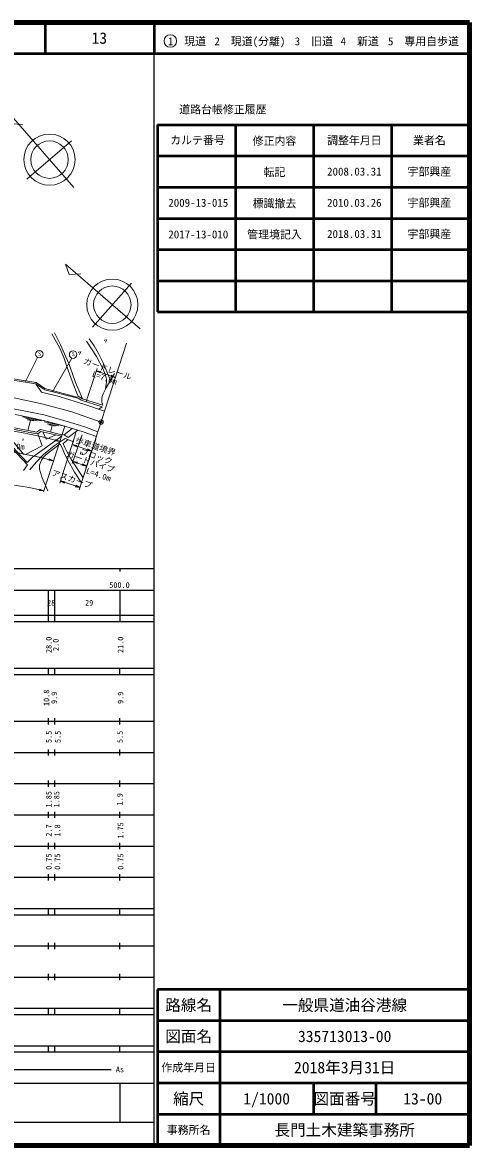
# Model space of a CAD drawing. Units: millimetres, scale not verified. Extents: x 40000 to 680000, y 20000 to 380000.
# Drawn here: x 536756 to 680000, y 20000 to 380000 of the extents above; entities that cross this region are included whole.
import ezdxf
from ezdxf.enums import TextEntityAlignment as Align

# ---------------------------------------------------------------- set-up
doc = ezdxf.new("R2010")
doc.units = ezdxf.units.MM
doc.header["$LTSCALE"] = 1000
doc.header["$PDMODE"] = 32
doc.header["$PDSIZE"] = 500
doc.linetypes.add('CHAIN', pattern=[18.5, 12, -1.5, 3.5, -1.5])
for name, color, linetype, lineweight in [('M-BGD', 7, 'Continuous', 13), ('M-BMK', 2, 'CHAIN', 13), ('M-STR-HTXT', 7, 'Continuous', 13), ('M-TTL', 2, 'Continuous', 140), ('M-TTL-BAND', 7, 'Continuous', 25), ('M-TTL-FRAM', 2, 'Continuous', 50), ('M-TTL-LINE', 7, 'Continuous', 50), ('M-TTL-TXT', 7, 'Continuous', 13), ('M-WORK', 1, 'Continuous', 13)]:
    doc.layers.add(name, color=color, linetype=linetype, lineweight=lineweight)
doc.layers.add('M-OTRS', color=6, linetype='Continuous')
doc.styles.add('ＭＳ ゴシック', font='')
doc.styles.get('ＭＳ ゴシック').set_extended_font_data('MS Gothic')

# ---------------------------------------------------------------- blocks, each defined once
blk = doc.blocks.new('open_arrow')
at = {"color": 0, "linetype": 'Continuous', "lineweight": -2}
blk.add_lwpolyline([(7.5, 1.25), (0, 0), (7.5, -1.25)], dxfattribs=at)

msp = doc.modelspace()

# ---------------------------------------------------------------- linework, layer by layer
at = {"layer": 'M-BGD'}
msp.add_circle((561948, 251923), 700, dxfattribs=at)
at = {"layer": 'M-BMK'}
for p, q in [((533551, 259739), (542957, 257763)), ((542957, 257763), (552223, 255247)), ((552223, 255247), (561948, 251923))]:
    msp.add_line(p, q, dxfattribs=at)
at = {"layer": 'M-OTRS'}
msp.add_point((561948, 251923), dxfattribs=at)
at = {"layer": 'M-STR-HTXT'}
for p, q in [((557212, 258473), (560637, 269085)), ((560407, 268371), (566558, 266208)), ((550318, 250600), (543500, 229577)), ((553892, 248441), (548691, 232326)), ((553892, 248441), (552448, 243967)), ((555899, 247815), (552697, 238606)), ((560145, 246338), (554944, 230223)), ((560230, 246308), (557028, 237099)), ((560145, 246338), (558701, 241864)), ((552678, 244681), (558931, 242578)), ((552943, 239314), (557274, 237808)), ((548921, 233040), (555175, 230936))]:
    msp.add_line(p, q, dxfattribs=at)
for points in [[(547224, 245873), (548738, 245730), (547352, 246356)], [(545214, 239664), (546729, 239533), (545338, 240149)], [(542078, 229962), (543596, 229874), (542188, 230449)]]:
    msp.add_lwpolyline(points, dxfattribs=at)
for centre, radius, start, end in [((500960, 65410), 186543, 75.15965, 90.65656), ((505990, 81045), 163640, 75.58439, 91.65833), ((507438, 70303), 163616, 77.23269, 92.58693)]:
    msp.add_arc(centre, radius, start, end, dxfattribs=at)
at = {"layer": 'M-TTL'}
for p, q in [((680000, 380000), (40000, 380000)), ((680000, 20000), (680000, 380000)), ((40000, 20000), (680000, 20000))]:
    msp.add_line(p, q, dxfattribs=at)
at = {"layer": 'M-TTL-BAND'}
for p, q in [((579000, 20000), (579000, 370000)), ((40000, 205000), (579000, 205000)), ((568000, 205000), (568000, 204000)), ((68000, 198000), (579000, 198000)), ((545000, 198000), (545000, 188000)), ((547000, 198000), (547000, 188000)), ((568000, 198000), (568000, 188000)), ((40000, 190000), (579000, 190000)), ((40000, 188000), (579000, 188000)), ((40000, 173000), (579000, 173000)), ((545000, 173000), (545000, 171000)), ((547000, 173000), (547000, 171000)), ((568000, 171000), (568000, 173000)), ((40000, 171000), (579000, 171000)), ((40000, 156000), (579000, 156000)), ((545000, 157000), (545000, 155000)), ((547000, 157000), (547000, 155000)), ((568000, 155000), (568000, 157000)), ((46000, 146000), (579000, 146000)), ((545000, 147000), (545000, 145000)), ((547000, 147000), (547000, 145000)), ((568000, 145000), (568000, 147000)), ((545000, 137000), (545000, 135000)), ((547000, 137000), (547000, 135000)), ((568000, 135000), (568000, 137000)), ((52000, 136000), (579000, 136000)), ((46000, 126000), (579000, 126000)), ((545000, 127000), (545000, 125000)), ((547000, 127000), (547000, 125000)), ((568000, 125000), (568000, 127000)), ((52000, 116000), (579000, 116000)), ((545000, 117000), (545000, 115000)), ((547000, 117000), (547000, 115000)), ((568000, 115000), (568000, 117000)), ((46000, 106000), (579000, 106000)), ((545000, 107000), (545000, 105000)), ((547000, 107000), (547000, 105000)), ((568000, 105000), (568000, 107000)), ((40000, 96000), (579000, 96000)), ((40000, 94000), (579000, 94000)), ((545000, 96000), (545000, 94000)), ((547000, 96000), (547000, 94000)), ((568000, 94000), (568000, 96000)), ((49000, 84000), (579000, 84000)), ((545000, 85000), (545000, 83000)), ((547000, 85000), (547000, 83000)), ((568000, 83000), (568000, 85000)), ((40000, 74000), (579000, 74000)), ((545000, 75000), (545000, 73000)), ((547000, 75000), (547000, 73000)), ((568000, 73000), (568000, 75000)), ((40000, 64000), (579000, 64000)), ((40000, 62000), (579000, 62000)), ((545000, 64000), (545000, 62000)), ((547000, 64000), (547000, 62000)), ((568000, 62000), (568000, 64000)), ((40000, 52000), (579000, 52000)), ((545000, 52000), (545000, 50000)), ((547000, 52000), (547000, 50000)), ((568000, 50000), (568000, 52000)), ((40000, 50000), (579000, 50000)), ((239791, 44406), (565133, 44406)), ((40000, 40000), (579000, 40000)), ((568000, 40000), (568000, 27500)), ((68000, 27500), (579000, 27500))]:
    msp.add_line(p, q, dxfattribs=at)
at = {"layer": 'M-TTL-FRAM'}
for p, q in [((580000, 347197), (580000, 287197)), ((580000, 347197), (680000, 347197)), ((580000, 287197), (680000, 287197)), ((680000, 70000), (580000, 70000)), ((580000, 70000), (580000, 20000))]:
    msp.add_line(p, q, dxfattribs=at)
at = {"layer": 'M-TTL-LINE'}
for p, q in [((543997, 380000), (543997, 370000)), ((579000, 380000), (579000, 370000)), ((40000, 370000), (680000, 370000)), ((605000, 347197), (605000, 287197)), ((630000, 347197), (630000, 287197)), ((655000, 347197), (655000, 287197)), ((580000, 337197), (680000, 337197)), ((580000, 327197), (680000, 327197)), ((580000, 317197), (680000, 317197)), ((580000, 307197), (680000, 307197)), ((580000, 297197), (680000, 297197)), ((600000, 70000), (600000, 20000)), ((680000, 60000), (580000, 60000)), ((680000, 50000), (580000, 50000)), ((680000, 40000), (580000, 40000)), ((630000, 40000), (630000, 30000)), ((650000, 40000), (650000, 30000)), ((680000, 30000), (580000, 30000))]:
    msp.add_line(p, q, dxfattribs=at)
at = {"layer": 'M-TTL-TXT'}
msp.add_circle((584147, 374034), 2000, dxfattribs=at)
at = {"layer": 'M-WORK'}
for p, q in [((553207, 327094), (532386, 351008)), ((536853, 347208), (533133, 347588)), ((538114, 329799), (552431, 342006)), ((574482, 281761), (550535, 302544)), ((551750, 299261), (550535, 302544)), ((555487, 299403), (551750, 299261)), ((559159, 282339), (571638, 296420)), ((546123, 280159), (548708, 275630)), ((546978, 280562), (548976, 276644)), ((557254, 277877), (560481, 272898)), ((558174, 278609), (559718, 276316)), ((563255, 278412), (563029, 277944)), ((563793, 278360), (563376, 277475)), ((548708, 275630), (549958, 272611)), ((548976, 276644), (550242, 273729)), ((550242, 273729), (551578, 270637)), ((554892, 274526), (554666, 274057)), ((555430, 274474), (555013, 273589)), ((570101, 277189), (555484, 231896)), ((559718, 276316), (561106, 273921)), ((561106, 273921), (562598, 270867)), ((537650, 264692), (541622, 272590)), ((546370, 261603), (552589, 272390)), ((549958, 272611), (551120, 269401)), ((551578, 270637), (552758, 267413)), ((560481, 272898), (562546, 269098)), ((562598, 270867), (564932, 265190)), ((520268, 267921), (541171, 264553)), ((520491, 267494), (541081, 264132)), ((551120, 269401), (552959, 264196)), ((552758, 267413), (553770, 264590)), ((562546, 269098), (563084, 267814)), ((563084, 267814), (563362, 266964)), ((563362, 266964), (563657, 265680)), ((563571, 262931), (566293, 267449)), ((541081, 264132), (542816, 261460)), ((541081, 264132), (543894, 262235)), ((541171, 264553), (543895, 262627)), ((552959, 264196), (554209, 261142)), ((553770, 264590), (554848, 262086)), ((562592, 260960), (563571, 262931)), ((563478, 263428), (563323, 262432)), ((563570, 263962), (563478, 263428)), ((563674, 264777), (563570, 263962)), ((563657, 265680), (563674, 264777)), ((542816, 261460), (548482, 260060)), ((543894, 262235), (554096, 259632)), ((543895, 262627), (554323, 259937)), ((548482, 260060), (556741, 257579)), ((554096, 259632), (554790, 259510)), ((554209, 261142), (554723, 259964)), ((554323, 259937), (554883, 259974)), ((554790, 259510), (555571, 258903)), ((554848, 262086), (555980, 259310)), ((554883, 259974), (555980, 259310)), ((555980, 259310), (562492, 257279)), ((562133, 259225), (562282, 260142)), ((562207, 258320), (562133, 259225)), ((562282, 260142), (562592, 260960)), ((530205, 256812), (537194, 255548)), ((555571, 258903), (562251, 256838)), ((556741, 257579), (563056, 255358)), ((562251, 256838), (561199, 256011)), ((562492, 257279), (562207, 258320)), ((534383, 254354), (539102, 253371)), ((536812, 253601), (542898, 252300)), ((537194, 255548), (543577, 254173)), ((537791, 253006), (541460, 252275)), ((538337, 252585), (540357, 252250)), ((539347, 252418), (538526, 249157)), ((539102, 253371), (544395, 252203)), ((543577, 254173), (550778, 252214)), ((544395, 252203), (550318, 250600)), ((550778, 252214), (556751, 250331)), ((533712, 249633), (540863, 248220)), ((534191, 250009), (541256, 248621)), ((541256, 248621), (542507, 249488)), ((541644, 248158), (542677, 248932)), ((542507, 249488), (548915, 247939)), ((542677, 248932), (549342, 247383)), ((543237, 248802), (544366, 246452)), ((543695, 251989), (549781, 250687)), ((544674, 251394), (548343, 250662)), ((545220, 250972), (547240, 250638)), ((546230, 250805), (545704, 248715)), ((550105, 247852), (552728, 249851)), ((550318, 250600), (556152, 248786)), ((551372, 246939), (554486, 249304)), ((556152, 248786), (560452, 247290)), ((556751, 250331), (560933, 248780)), ((533125, 246462), (537075, 241630)), ((536977, 246487), (536917, 245962)), ((549342, 247383), (540016, 240662)), ((540863, 248220), (541644, 248158)), ((543040, 244286), (541644, 248158)), ((544366, 246452), (547437, 247826)), ((545764, 242611), (548871, 244895)), ((546861, 244249), (550455, 246666)), ((548871, 244895), (549735, 243139)), ((548915, 247939), (550105, 247852)), ((551357, 246321), (549831, 245073)), ((549831, 245073), (550336, 243736)), ((550105, 247852), (551372, 246939)), ((550455, 246666), (553207, 245612)), ((533311, 243547), (538417, 238242)), ((538307, 238944), (533719, 243832)), ((537075, 241630), (537684, 241559)), ((537684, 241559), (543040, 244286)), ((541123, 239093), (543490, 241485)), ((543400, 240531), (544197, 241390)), ((543490, 241485), (546861, 244249)), ((544197, 241390), (545764, 242611)), ((549735, 243139), (550425, 241298)), ((550336, 243736), (550991, 242444)), ((550425, 241298), (551363, 239492)), ((550991, 242444), (552463, 239777)), ((555423, 242346), (555354, 241566)), ((555892, 242034), (555832, 241509)), ((538417, 238242), (537041, 236408)), ((540016, 240662), (538307, 238944)), ((539066, 236578), (541123, 239093)), ((542196, 238052), (542524, 238991)), ((542196, 236840), (542196, 238052)), ((542524, 238991), (542860, 239681)), ((542860, 239681), (543400, 240531)), ((551363, 239492), (553382, 235892)), ((552463, 239777), (556178, 234046)), ((542568, 235733), (542196, 236840)), ((543064, 234051), (542568, 235733)), ((543665, 232553), (543064, 234051)), ((553382, 235892), (555664, 232453)), ((544934, 229872), (543665, 232553))]:
    msp.add_line(p, q, dxfattribs=at)
for centre, radius in [((545425, 336033), 8200), ((545425, 336033), 6000), ((565531, 289529), 8200), ((565531, 289529), 6000), ((542161, 273662), 1200), ((552976, 273526), 1200)]:
    msp.add_circle(centre, radius, dxfattribs=at)

# ---------------------------------------------------------------- block references
at = {"layer": 'M-STR-HTXT', "xscale": 200, "yscale": 200}
for p, rotation in [((560407, 268371), 340.6), ((566558, 266208), 160.6), ((552678, 244681), 341.4), ((558931, 242578), 161.4), ((552943, 239314), 340.8), ((557274, 237808), 160.8), ((548921, 233040), 341.4), ((555175, 230936), 161.4)]:
    msp.add_blockref('open_arrow', p, dxfattribs=dict(at, rotation=rotation))

# ---------------------------------------------------------------- texts
at = {"layer": 'M-STR-HTXT', "style": 'ＭＳ ゴシック'}
for s, rotation, width, p in [('ガードレール', 340.628, 1.05, (563565, 267526)), ('L=7.0m', 340.628, 1.1, (562570, 264695)), ('ガードパイプ\u3000L=52.0m', 354.771, 1.05, (523346, 243787)), ('歩車道境界', 341.411, 1.05, (559699, 242741)), ('ガードパイプ', 340.823, 1.05, (558090, 237749)), ('ブロック', 341.411, 1.05, (559975, 239483)), ('アスカープ', 341.411, 1.05, (552128, 232225)), ('L=4.0m', 340.823, 1.1, (560646, 233684))]:
    msp.add_text(s, height=1833, rotation=rotation, dxfattribs=dict(at, width=width)).set_placement(p, align=Align.BOTTOM_CENTER)
at = {"layer": 'M-TTL-BAND', "style": 'ＭＳ ゴシック'}
msp.add_text('500.0', height=1833, dxfattribs=at).set_placement((567844, 198195), align=Align.BOTTOM_CENTER)
for s, p in [('28', (545957, 194000)), ('29', (558140, 194000)), ('As', (568000, 44406))]:
    msp.add_text(s, height=1833, dxfattribs=at).set_placement(p, align=Align.MIDDLE_CENTER)
for s, p in [('28.0', (545173, 180500)), ('2.0', (547423, 180500)), ('21.0', (568174, 180500)), ('10.8', (544423, 163500)), ('9.9', (546923, 163500)), ('9.9', (568174, 163500)), ('5.5', (545173, 151000)), ('5.5', (548074, 151000)), ('5.5', (567970, 151000)), ('1.85', (545173, 131000)), ('1.85', (547673, 131000)), ('1.9', (567924, 131000)), ('2.7', (545173, 121000)), ('1.8', (547923, 121000)), ('1.75', (568174, 121000)), ('0.75', (545173, 111000)), ('0.75', (547923, 111000)), ('0.75', (568174, 111000))]:
    msp.add_text(s, height=1833, rotation=90, dxfattribs=at).set_placement(p, align=Align.MIDDLE_CENTER)
at = {"layer": 'M-TTL-TXT', "style": 'ＭＳ ゴシック'}
for s, height, p in [('13', 3666, (561372, 375000)), ('1\u3000現道', 2566, (589448, 373958)), ('2\u3000現道(分離)', 2566, (609619, 373958)), ('3\u3000旧道', 2566, (630121, 373958)), ('4\u3000新道', 2566, (644824, 373958)), ('5\u3000専用自歩道', 2566, (665228, 373958)), ('道路台帳修正履歴', 2566, (600968, 352113)), ('カルテ番号', 2566, (592839, 342277)), ('修正内容', 2566, (617509, 342023)), ('調整年月日', 2566, (643089, 342197)), ('業者名', 2566, (667134, 342197)), ('転記', 2566, (617509, 332023)), ('2008.03.31', 2566, (643089, 332197)), ('宇部興産', 2566, (667134, 332197)), ('2009-13-015', 2566, (593089, 322197)), ('標識撤去', 2566, (617509, 322023)), ('2010.03.26', 2566, (643089, 322197)), ('宇部興産', 2566, (667134, 322197)), ('2017-13-010', 2566, (593089, 312058)), ('管理境記入', 2566, (617509, 312023)), ('2018.03.31', 2566, (643089, 312197)), ('宇部興産', 2566, (667134, 312197)), ('路線名', 3666, (590000, 65000)), ('一般県道油谷港線', 3666, (640000, 65000)), ('図面名', 3666, (590000, 55000)), ('335713013-00', 3666, (640000, 55000)), ('2018年3月31日', 3666, (640000, 45000)), ('作成年月日', 2566, (590000, 45000)), ('縮尺', 3666, (590000, 35000)), ('1/1000', 3666, (615000, 35000)), ('図面番号', 3666, (640000, 35000)), ('13-00', 3666, (665000, 35000)), ('事務所名', 2566, (590000, 25000)), ('長門土木建築事務所', 3666, (640000, 25000))]:
    msp.add_text(s, height=height, dxfattribs=at).set_placement(p, align=Align.MIDDLE_CENTER)
at = {"layer": 'M-WORK', "style": 'ＭＳ ゴシック'}
for p in [(541697, 274500), (552512, 274364)]:
    msp.add_text('S', height=1320, dxfattribs=at).set_placement(p, align=Align.TOP_LEFT)

doc.saveas('drawing.dxf')
